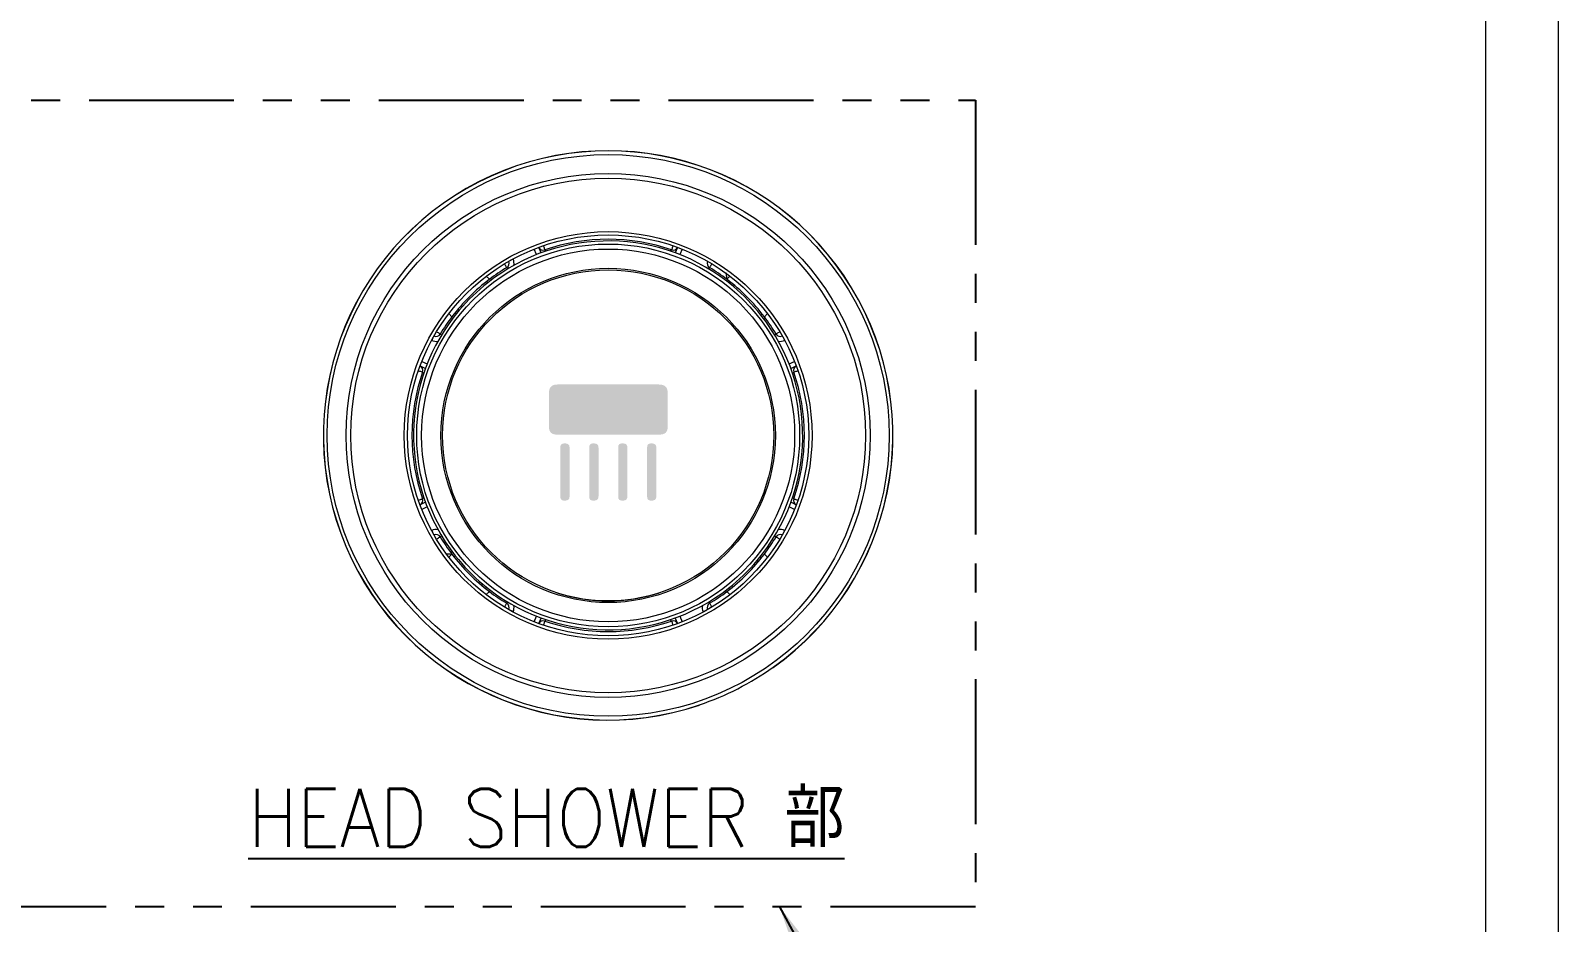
# Model space of a CAD drawing. Extents: x 3627 to 4221, y 1255 to 1675.
# Drawn here: x 3727.1 to 3819.4, y 1437.1 to 1491 of the extents above; entities that cross this region are included whole.
import ezdxf

# ---------------------------------------------------------------- set-up
doc = ezdxf.new("R2010")
doc.units = 0
doc.header["$LTSCALE"] = 7
doc.header["$MEASUREMENT"] = 0
doc.linetypes.add('PHANTOM', pattern=[2.5, 1.25, -0.25, 0.25, -0.25, 0.25, -0.25])
doc.layers.get('0').update_dxf_attribs({"color": 2, "linetype": 'CONTINUOUS'})
for name, color, linetype in [('D', 2, 'CONTINUOUS'), ('DWG', 7, 'CONTINUOUS'), ('레이어 1', 7, 'CONTINUOUS')]:
    doc.layers.add(name, color=color, linetype=linetype)
doc.styles.add('GHS', font='romans', dxfattribs={"bigfont": 'ghs'})
doc.dimstyles.new('STANDARD$7', dxfattribs={"dimtxt": 3.5, "dimasz": 3, "dimexe": 1, "dimexo": 1, "dimgap": 1, "dimtad": 1, "dimdec": 4, "dimzin": 0, "dimdsep": 46, "dimtxsty": 'GHS', "dimcen": 1, "dimclrd": 256, "dimclre": 256, "dimclrt": 2, "dimadec": 4, "dimazin": 0, "dimtfac": 1, "dimtdec": 4, "dimtmove": 2, "dimatfit": 2, "dimfxl": 0, "dimtolj": 1, "dimtzin": 0, "dimlwd": -1, "dimlwe": -1, "dimarcsym": 0})

msp = doc.modelspace()

# ---------------------------------------------------------------- hatches: boundary and pattern name
at = {"layer": '레이어 1'}
h = msp.add_hatch(color=2, dxfattribs=at)
h.dxf.hatch_style = 2
edge = h.paths.add_edge_path()
edge.add_spline(control_points=[(3764.604, 1462.616), (3764.604, 1462.616), (3764.604, 1462.616), (3764.604, 1462.616), (3764.802, 1462.616), (3764.901, 1462.681), (3764.901, 1462.879), (3764.901, 1463.868), (3764.901, 1464.824), (3764.901, 1465.812), (3764.901, 1466.01), (3764.802, 1466.076), (3764.604, 1466.076), (3764.604, 1466.076), (3764.604, 1466.076), (3764.604, 1466.076), (3764.604, 1466.076), (3764.604, 1462.616), (3764.604, 1462.616), (3764.604, 1462.616), (3764.604, 1462.616), (3764.604, 1462.616)], knot_values=[0, 0, 0, 0, 1, 1, 1, 2, 2, 2, 3, 3, 3, 4, 4, 4, 5, 5, 5, 6, 6, 6, 7, 7, 7, 7], degree=3, periodic=0)
edge = h.paths.add_edge_path()
edge.add_spline(control_points=[(3764.604, 1466.603), (3764.736, 1466.603), (3764.901, 1466.603), (3765.032, 1466.603), (3765.428, 1466.603), (3765.593, 1466.735), (3765.593, 1467.13), (3765.593, 1467.79), (3765.593, 1468.449), (3765.593, 1469.075), (3765.593, 1469.47), (3765.428, 1469.635), (3765.032, 1469.635), (3764.901, 1469.635), (3764.736, 1469.635), (3764.604, 1469.635), (3764.604, 1469.635), (3764.604, 1466.603), (3764.604, 1466.603)], knot_values=[0, 0, 0, 0, 1, 1, 1, 2, 2, 2, 3, 3, 3, 4, 4, 4, 5, 5, 5, 6, 6, 6, 6], degree=3, periodic=0)
edge = h.paths.add_edge_path()
edge.add_spline(control_points=[(3764.604, 1469.635), (3764.604, 1469.635), (3764.604, 1466.603), (3764.604, 1466.603), (3764.011, 1466.603), (3763.451, 1466.603), (3762.858, 1466.603), (3762.858, 1466.603), (3762.858, 1469.635), (3762.858, 1469.635), (3763.451, 1469.635), (3764.011, 1469.635), (3764.604, 1469.635), (3764.604, 1469.635), (3764.604, 1469.635), (3764.604, 1469.635)], knot_values=[0, 0, 0, 0, 1, 1, 1, 2, 2, 2, 3, 3, 3, 4, 4, 4, 5, 5, 5, 5], degree=3, periodic=0)
edge = h.paths.add_edge_path()
edge.add_spline(control_points=[(3764.604, 1466.076), (3764.604, 1466.076), (3764.604, 1462.616), (3764.604, 1462.616), (3764.406, 1462.616), (3764.34, 1462.681), (3764.34, 1462.879), (3764.34, 1463.868), (3764.34, 1464.824), (3764.34, 1465.812), (3764.34, 1466.01), (3764.406, 1466.076), (3764.604, 1466.076), (3764.604, 1466.076), (3764.604, 1466.076), (3764.604, 1466.076)], knot_values=[0, 0, 0, 0, 1, 1, 1, 2, 2, 2, 3, 3, 3, 4, 4, 4, 5, 5, 5, 5], degree=3, periodic=0)
edge = h.paths.add_edge_path()
edge.add_spline(control_points=[(3762.858, 1462.616), (3762.858, 1462.616), (3762.858, 1466.076), (3762.858, 1466.076), (3762.858, 1466.076), (3762.858, 1466.076), (3762.858, 1466.076), (3763.055, 1466.076), (3763.154, 1466.01), (3763.154, 1465.812), (3763.154, 1464.824), (3763.154, 1463.868), (3763.154, 1462.879), (3763.154, 1462.681), (3763.055, 1462.616), (3762.858, 1462.616), (3762.858, 1462.616), (3762.858, 1462.616), (3762.858, 1462.616)], knot_values=[0, 0, 0, 0, 1, 1, 1, 2, 2, 2, 3, 3, 3, 4, 4, 4, 5, 5, 5, 6, 6, 6, 6], degree=3, periodic=0)
edge = h.paths.add_edge_path()
edge.add_spline(control_points=[(3762.858, 1469.635), (3762.858, 1469.635), (3762.858, 1466.603), (3762.858, 1466.603), (3762.297, 1466.603), (3761.704, 1466.603), (3761.111, 1466.603), (3761.111, 1466.603), (3761.111, 1469.635), (3761.111, 1469.635), (3761.704, 1469.635), (3762.297, 1469.635), (3762.858, 1469.635), (3762.858, 1469.635), (3762.858, 1469.635), (3762.858, 1469.635)], knot_values=[0, 0, 0, 0, 1, 1, 1, 2, 2, 2, 3, 3, 3, 4, 4, 4, 5, 5, 5, 5], degree=3, periodic=0)
edge = h.paths.add_edge_path()
edge.add_spline(control_points=[(3762.858, 1466.076), (3762.858, 1466.076), (3762.858, 1462.616), (3762.858, 1462.616), (3762.66, 1462.616), (3762.594, 1462.681), (3762.594, 1462.879), (3762.594, 1463.868), (3762.594, 1464.824), (3762.594, 1465.812), (3762.594, 1466.01), (3762.66, 1466.076), (3762.858, 1466.076), (3762.858, 1466.076), (3762.858, 1466.076), (3762.858, 1466.076)], knot_values=[0, 0, 0, 0, 1, 1, 1, 2, 2, 2, 3, 3, 3, 4, 4, 4, 5, 5, 5, 5], degree=3, periodic=0)
edge = h.paths.add_edge_path()
edge.add_spline(control_points=[(3761.111, 1462.616), (3761.111, 1462.616), (3761.111, 1466.076), (3761.111, 1466.076), (3761.309, 1466.076), (3761.408, 1466.01), (3761.408, 1465.812), (3761.408, 1464.824), (3761.408, 1463.868), (3761.408, 1462.879), (3761.408, 1462.681), (3761.309, 1462.616), (3761.111, 1462.616)], knot_values=[0, 0, 0, 0, 1, 1, 1, 2, 2, 2, 3, 3, 3, 4, 4, 4, 4], degree=3, periodic=0)
edge = h.paths.add_edge_path()
edge.add_spline(control_points=[(3759.364, 1462.616), (3759.562, 1462.616), (3759.661, 1462.681), (3759.661, 1462.879), (3759.661, 1463.868), (3759.661, 1464.824), (3759.661, 1465.812), (3759.661, 1466.01), (3759.562, 1466.076), (3759.364, 1466.076), (3759.364, 1466.076), (3759.364, 1462.616), (3759.364, 1462.616), (3759.364, 1462.616), (3759.364, 1462.616), (3759.364, 1462.616)], knot_values=[0, 0, 0, 0, 1, 1, 1, 2, 2, 2, 3, 3, 3, 4, 4, 4, 5, 5, 5, 5], degree=3, periodic=0)
edge = h.paths.add_edge_path()
edge.add_spline(control_points=[(3761.111, 1469.635), (3761.111, 1469.635), (3761.111, 1466.603), (3761.111, 1466.603), (3760.551, 1466.603), (3759.958, 1466.603), (3759.364, 1466.603), (3759.364, 1466.603), (3759.364, 1469.635), (3759.364, 1469.635), (3759.958, 1469.635), (3760.551, 1469.635), (3761.111, 1469.635), (3761.111, 1469.635), (3761.111, 1469.635), (3761.111, 1469.635)], knot_values=[0, 0, 0, 0, 1, 1, 1, 2, 2, 2, 3, 3, 3, 4, 4, 4, 5, 5, 5, 5], degree=3, periodic=0)
edge = h.paths.add_edge_path()
edge.add_spline(control_points=[(3761.111, 1466.076), (3761.111, 1466.076), (3761.111, 1462.616), (3761.111, 1462.616), (3760.913, 1462.616), (3760.847, 1462.681), (3760.847, 1462.879), (3760.847, 1463.868), (3760.847, 1464.824), (3760.847, 1465.812), (3760.847, 1466.01), (3760.913, 1466.076), (3761.111, 1466.076), (3761.111, 1466.076), (3761.111, 1466.076), (3761.111, 1466.076)], knot_values=[0, 0, 0, 0, 1, 1, 1, 2, 2, 2, 3, 3, 3, 4, 4, 4, 5, 5, 5, 5], degree=3, periodic=0)
edge = h.paths.add_edge_path()
edge.add_spline(control_points=[(3759.101, 1465.812), (3759.101, 1464.824), (3759.101, 1463.868), (3759.101, 1462.879), (3759.101, 1462.681), (3759.166, 1462.616), (3759.364, 1462.616), (3759.364, 1462.616), (3759.364, 1466.076), (3759.364, 1466.076), (3759.166, 1466.076), (3759.101, 1466.01), (3759.101, 1465.812), (3759.101, 1465.812), (3759.101, 1465.812), (3759.101, 1465.812)], knot_values=[0, 0, 0, 0, 1, 1, 1, 2, 2, 2, 3, 3, 3, 4, 4, 4, 5, 5, 5, 5], degree=3, periodic=0)
edge = h.paths.add_edge_path()
edge.add_spline(control_points=[(3759.364, 1469.635), (3759.233, 1469.635), (3759.101, 1469.635), (3758.936, 1469.635), (3758.574, 1469.635), (3758.409, 1469.47), (3758.409, 1469.075), (3758.409, 1468.449), (3758.409, 1467.79), (3758.409, 1467.13), (3758.409, 1466.735), (3758.574, 1466.603), (3758.936, 1466.603), (3759.101, 1466.603), (3759.233, 1466.603), (3759.364, 1466.603), (3759.364, 1466.603), (3759.364, 1469.635), (3759.364, 1469.635)], knot_values=[0, 0, 0, 0, 1, 1, 1, 2, 2, 2, 3, 3, 3, 4, 4, 4, 5, 5, 5, 6, 6, 6, 6], degree=3, periodic=0)

# ---------------------------------------------------------------- linework, layer by layer
at = {"color": 7, "linetype": 'Continuous', "lineweight": 15}
for p, q in [((3814.981, 1512.929), (3814.981, 1422.723)), ((3819.381, 1422.821), (3819.381, 1512.919)), ((3757.948, 1477.59), (3757.794, 1477.92)), ((3766.185, 1477.92), (3766.031, 1477.59)), ((3754.818, 1475.99), (3754.63, 1476.178)), ((3754.887, 1476.042), (3754.957, 1475.97)), ((3769.348, 1476.178), (3769.16, 1475.99)), ((3769.319, 1475.74), (3769.391, 1475.81)), ((3752.367, 1473.915), (3752.555, 1473.728)), ((3752.805, 1473.886), (3752.735, 1473.958)), ((3771.475, 1473.658), (3771.403, 1473.588)), ((3771.423, 1473.728), (3771.611, 1473.915)), ((3750.626, 1470.752), (3750.956, 1470.598)), ((3773.022, 1470.598), (3773.353, 1470.752)), ((3750.956, 1462.515), (3750.626, 1462.361)), ((3773.353, 1462.361), (3773.022, 1462.515)), ((3752.555, 1459.385), (3752.367, 1459.197)), ((3752.503, 1459.454), (3752.576, 1459.525)), ((3771.173, 1459.227), (3771.243, 1459.155)), ((3771.611, 1459.197), (3771.423, 1459.385)), ((3754.66, 1457.373), (3754.587, 1457.302)), ((3754.63, 1456.935), (3754.818, 1457.123)), ((3769.091, 1457.07), (3769.021, 1457.143)), ((3769.16, 1457.123), (3769.348, 1456.935)), ((3757.794, 1455.193), (3757.948, 1455.523)), ((3766.031, 1455.523), (3766.185, 1455.193)), ((3771.96, 1452.551), (3771.958, 1452.555)), ((3771.96, 1452.551), (3771.963, 1452.544)), ((3767.506, 1450.278), (3767.508, 1450.274)), ((3767.512, 1450.267), (3767.508, 1450.274))]:
    msp.add_line(p, q, dxfattribs=at)
at = {"color": 8, "linetype": 'Continuous', "lineweight": 15}
for p, q in [((3757.667, 1477.482), (3757.513, 1477.812)), ((3758.19, 1477.781), (3758.232, 1477.69)), ((3765.746, 1477.69), (3765.789, 1477.781)), ((3766.466, 1477.812), (3766.312, 1477.482)), ((3756.244, 1477.221), (3756.249, 1477.209)), ((3754.718, 1475.786), (3754.648, 1475.858)), ((3769.624, 1475.619), (3769.552, 1475.549)), ((3752.927, 1474.192), (3752.997, 1474.119)), ((3771.219, 1473.828), (3771.291, 1473.898)), ((3751.337, 1472.296), (3751.325, 1472.302)), ((3772.653, 1472.302), (3772.642, 1472.296)), ((3750.733, 1471.033), (3751.063, 1470.879)), ((3772.915, 1470.879), (3773.245, 1471.033)), ((3750.856, 1470.314), (3750.765, 1470.356)), ((3773.214, 1470.356), (3773.122, 1470.314)), ((3750.765, 1462.757), (3750.856, 1462.799)), ((3773.122, 1462.799), (3773.214, 1462.757)), ((3751.063, 1462.234), (3750.733, 1462.08)), ((3773.245, 1462.08), (3772.915, 1462.234)), ((3751.325, 1460.811), (3751.337, 1460.817)), ((3772.642, 1460.817), (3772.653, 1460.811)), ((3752.759, 1459.285), (3752.687, 1459.215)), ((3771.052, 1458.921), (3770.982, 1458.993)), ((3754.354, 1457.494), (3754.426, 1457.564)), ((3769.261, 1457.327), (3769.331, 1457.254)), ((3756.249, 1455.904), (3756.244, 1455.892)), ((3757.513, 1455.301), (3757.667, 1455.63)), ((3758.232, 1455.423), (3758.19, 1455.332)), ((3765.789, 1455.332), (3765.746, 1455.423)), ((3766.312, 1455.63), (3766.466, 1455.301)), ((3767.734, 1455.892), (3767.729, 1455.904))]:
    msp.add_line(p, q, dxfattribs=at)
at = {"color": 8, "linetype": 'Continuous', "lineweight": 15, "flags": 128}
for points in [[(3758.074, 1478.02), (3758.081, 1477.999), (3758.099, 1477.946), (3758.116, 1477.897), (3758.131, 1477.854), (3758.143, 1477.818), (3758.152, 1477.792), (3758.157, 1477.776), (3758.159, 1477.77)], [(3765.904, 1478.02), (3765.897, 1477.999), (3765.879, 1477.946), (3765.862, 1477.897), (3765.848, 1477.854), (3765.836, 1477.818), (3765.827, 1477.792), (3765.821, 1477.776), (3765.819, 1477.77)], [(3755.725, 1476.924), (3755.736, 1476.905), (3755.765, 1476.857), (3755.792, 1476.813), (3755.815, 1476.774), (3755.835, 1476.742), (3755.849, 1476.718), (3755.858, 1476.704), (3755.861, 1476.699)], [(3755.861, 1476.699), (3755.864, 1476.694), (3755.873, 1476.679), (3755.887, 1476.655), (3755.906, 1476.623), (3755.913, 1476.613)], [(3756.073, 1477.127), (3756.098, 1477.139), (3756.145, 1477.161), (3756.196, 1477.184), (3756.249, 1477.209)], [(3768.118, 1476.699), (3768.115, 1476.694), (3768.106, 1476.679), (3768.091, 1476.655), (3768.072, 1476.623), (3768.066, 1476.613)], [(3768.118, 1476.699), (3768.121, 1476.704), (3768.129, 1476.718), (3768.144, 1476.742), (3768.163, 1476.774), (3768.187, 1476.813), (3768.213, 1476.857), (3768.242, 1476.905), (3768.254, 1476.924)], [(3751.847, 1472.685), (3751.842, 1472.688), (3751.827, 1472.697), (3751.804, 1472.711), (3751.772, 1472.73), (3751.733, 1472.754), (3751.688, 1472.781), (3751.64, 1472.81), (3751.622, 1472.821)], [(3772.357, 1472.821), (3772.338, 1472.81), (3772.29, 1472.781), (3772.246, 1472.754), (3772.207, 1472.73), (3772.175, 1472.711), (3772.151, 1472.697), (3772.136, 1472.688), (3772.131, 1472.685)], [(3751.419, 1472.473), (3751.407, 1472.447), (3751.385, 1472.4), (3751.361, 1472.349), (3751.337, 1472.296)], [(3751.847, 1472.685), (3751.852, 1472.682), (3751.866, 1472.673), (3751.89, 1472.659), (3751.922, 1472.639), (3751.933, 1472.633)], [(3772.131, 1472.685), (3772.127, 1472.682), (3772.112, 1472.673), (3772.088, 1472.659), (3772.056, 1472.639), (3772.046, 1472.633)], [(3772.559, 1472.473), (3772.571, 1472.447), (3772.593, 1472.4), (3772.617, 1472.349), (3772.642, 1472.296)], [(3750.526, 1470.472), (3750.547, 1470.465), (3750.6, 1470.446), (3750.649, 1470.43), (3750.692, 1470.415), (3750.727, 1470.403), (3750.754, 1470.394), (3750.77, 1470.388), (3750.775, 1470.387)], [(3773.203, 1470.387), (3773.209, 1470.388), (3773.225, 1470.394), (3773.251, 1470.403), (3773.286, 1470.415), (3773.329, 1470.43), (3773.378, 1470.446), (3773.432, 1470.465), (3773.452, 1470.472)], [(3750.526, 1462.641), (3750.547, 1462.648), (3750.6, 1462.666), (3750.649, 1462.683), (3750.692, 1462.698), (3750.727, 1462.71), (3750.754, 1462.719), (3750.77, 1462.724), (3750.775, 1462.726)], [(3773.203, 1462.726), (3773.209, 1462.724), (3773.225, 1462.719), (3773.251, 1462.71), (3773.286, 1462.698), (3773.329, 1462.683), (3773.378, 1462.666), (3773.432, 1462.648), (3773.452, 1462.641)], [(3751.337, 1460.817), (3751.361, 1460.764), (3751.385, 1460.713), (3751.407, 1460.666), (3751.419, 1460.64)], [(3772.642, 1460.817), (3772.617, 1460.764), (3772.593, 1460.713), (3772.571, 1460.666), (3772.559, 1460.64)], [(3751.622, 1460.292), (3751.64, 1460.303), (3751.688, 1460.332), (3751.733, 1460.359), (3751.772, 1460.383), (3751.804, 1460.402), (3751.827, 1460.416), (3751.842, 1460.425), (3751.847, 1460.428)], [(3751.933, 1460.48), (3751.922, 1460.473), (3751.89, 1460.454), (3751.866, 1460.44), (3751.852, 1460.431), (3751.847, 1460.428)], [(3772.046, 1460.48), (3772.056, 1460.473), (3772.088, 1460.454), (3772.112, 1460.44), (3772.127, 1460.431), (3772.131, 1460.428)], [(3772.131, 1460.428), (3772.136, 1460.425), (3772.151, 1460.416), (3772.175, 1460.402), (3772.207, 1460.383), (3772.246, 1460.359), (3772.29, 1460.332), (3772.338, 1460.303), (3772.357, 1460.292)], [(3755.861, 1456.414), (3755.858, 1456.409), (3755.849, 1456.395), (3755.835, 1456.371), (3755.815, 1456.339), (3755.792, 1456.3), (3755.765, 1456.256), (3755.736, 1456.207), (3755.725, 1456.189)], [(3755.913, 1456.5), (3755.906, 1456.489), (3755.887, 1456.457), (3755.873, 1456.434), (3755.864, 1456.419), (3755.861, 1456.414)], [(3768.066, 1456.5), (3768.072, 1456.489), (3768.091, 1456.457), (3768.106, 1456.434), (3768.115, 1456.419), (3768.118, 1456.414)], [(3768.254, 1456.189), (3768.242, 1456.207), (3768.213, 1456.256), (3768.187, 1456.3), (3768.163, 1456.339), (3768.144, 1456.371), (3768.129, 1456.395), (3768.121, 1456.409), (3768.118, 1456.414)], [(3756.249, 1455.904), (3756.196, 1455.929), (3756.145, 1455.952), (3756.098, 1455.974), (3756.073, 1455.986)], [(3758.159, 1455.342), (3758.157, 1455.337), (3758.152, 1455.321), (3758.143, 1455.295), (3758.131, 1455.259), (3758.116, 1455.216), (3758.099, 1455.167), (3758.081, 1455.114), (3758.074, 1455.093)], [(3765.819, 1455.342), (3765.821, 1455.337), (3765.827, 1455.321), (3765.836, 1455.295), (3765.848, 1455.259), (3765.862, 1455.216), (3765.879, 1455.167), (3765.897, 1455.114), (3765.904, 1455.093)], [(3767.729, 1455.904), (3767.782, 1455.929), (3767.833, 1455.952), (3767.88, 1455.974), (3767.906, 1455.986)]]:
    msp.add_lwpolyline(points, dxfattribs=at)
at = {"color": 7, "linetype": 'Continuous', "lineweight": 15}
for radius in [16.971, 15.827, 15.548, 12.313, 12.113, 11.563, 11.263, 10.1, 10.001]:
    msp.add_circle((3761.989, 1466.556), radius, dxfattribs=at)
for centre, radius, start, end in [((3761.989, 1466.556), 17.2, 305.44261, 288.72765), ((3761.989, 1466.556), 17.192, 305.44636, 288.72389), ((3761.989, 1466.556), 11.75, 49.93488, 128.23208), ((3761.989, 1466.556), 11.85, 71.14217, 108.85783), ((3758.062, 1478.054), 0.3, 206.57668, 288.85783), ((3765.916, 1478.054), 0.3, 251.14217, 333.42332), ((3761.989, 1466.556), 11.85, 121.14217, 127.24016), ((3755.706, 1476.955), 0.3, 301.14217, 23.42332), ((3768.273, 1476.955), 0.3, 156.57668, 238.85783), ((3761.989, 1466.556), 11.85, 52.75984, 58.85783), ((3761.989, 1466.556), 11.85, 127.24016, 142.75984), ((3761.989, 1466.556), 11.75, 128.23208, 139.93488), ((3761.989, 1466.556), 11.85, 37.24016, 52.75984), ((3761.989, 1466.556), 11.75, 38.23208, 49.93488), ((3761.989, 1466.556), 11.75, 139.93488, 218.23208), ((3761.989, 1466.556), 11.85, 142.75984, 148.85783), ((3761.989, 1466.556), 11.75, 319.93488, 38.23208), ((3761.989, 1466.556), 11.85, 31.14217, 37.24016), ((3751.59, 1472.84), 0.3, 246.57668, 328.85783), ((3772.388, 1472.84), 0.3, 211.14217, 293.42332), ((3761.989, 1466.556), 11.85, 161.14217, 198.85783), ((3750.491, 1470.484), 0.3, 341.14217, 63.42332), ((3773.487, 1470.484), 0.3, 116.57668, 198.85783), ((3761.989, 1466.556), 11.85, 341.14217, 18.85783), ((3750.491, 1462.629), 0.3, 296.57668, 18.85783), ((3773.487, 1462.629), 0.3, 161.14217, 243.42332), ((3751.59, 1460.273), 0.3, 31.14217, 113.42332), ((3761.989, 1466.556), 11.85, 211.14217, 217.24016), ((3761.989, 1466.556), 11.85, 322.75984, 328.85783), ((3772.388, 1460.273), 0.3, 66.57668, 148.85783), ((3761.989, 1466.556), 11.85, 217.24016, 232.75984), ((3761.989, 1466.556), 11.75, 218.23208, 229.93488), ((3761.989, 1466.556), 11.85, 307.24016, 322.75984), ((3761.989, 1466.556), 11.75, 308.23208, 319.93488), ((3761.989, 1466.556), 11.75, 229.93488, 308.23208), ((3761.989, 1466.556), 11.85, 232.75984, 238.85783), ((3761.989, 1466.556), 11.85, 301.14217, 307.24016), ((3755.706, 1456.157), 0.3, 336.57668, 58.85783), ((3761.989, 1466.556), 10, 252.25084, 287.74916), ((3768.273, 1456.157), 0.3, 121.14217, 203.42332), ((3758.062, 1455.059), 0.3, 71.14217, 153.42332), ((3761.989, 1466.556), 11.85, 251.14217, 288.85783), ((3765.916, 1455.059), 0.3, 26.57668, 108.85783), ((3761.989, 1466.556), 17.188, 288.72155, 305.4487)]:
    msp.add_arc(centre, radius, start, end, dxfattribs=at)
at = {"color": 8, "linetype": 'Continuous', "lineweight": 15}
for centre, start, end in [((3755.706, 1476.955), 348.26851, 25), ((3751.59, 1472.84), 245, 281.73149), ((3772.388, 1472.84), 258.26851, 295), ((3751.59, 1460.273), 78.26851, 115), ((3772.388, 1460.273), 65, 101.73149), ((3755.706, 1456.157), 335, 11.73149), ((3768.273, 1456.157), 168.26851, 205)]:
    msp.add_arc(centre, 0.6, start, end, dxfattribs=at)
at = {"color": 7, "linetype": 'Continuous', "lineweight": 15}
for points, knots in [([(3769.16, 1475.99), (3769.16, 1475.993), (3769.16, 1475.999), (3769.156, 1476.049), (3769.15, 1476.135), (3769.142, 1476.253), (3769.135, 1476.343), (3769.131, 1476.384), (3769.131, 1476.386)], [0, 0, 0, 0, 0.151813, 0.30304, 0.507137, 0.773095, 0.99363, 1, 1, 1, 1]), ([(3752.16, 1459.414), (3752.161, 1459.414), (3752.202, 1459.411), (3752.292, 1459.404), (3752.411, 1459.395), (3752.497, 1459.389), (3752.546, 1459.386), (3752.552, 1459.386), (3752.555, 1459.385)], [0, 0, 0, 0, 0.00637, 0.226907, 0.492863, 0.696961, 0.848187, 1, 1, 1, 1])]:
    msp.add_open_spline(points, degree=3, knots=knots, dxfattribs=at)
at = {"layer": 'D', "linetype": 'PHANTOM'}
msp.add_lwpolyline([(3678.139, 1486.821), (3784.167, 1486.821), (3784.167, 1438.082), (3678.139, 1438.082)], close=True, dxfattribs=at)

# ---------------------------------------------------------------- texts
at = {"layer": 'DWG', "style": 'GHS', "width": 0.9}
msp.add_text('%%UHEAD SHOWER 部', height=3.5, dxfattribs=at).set_placement((3740.248, 1441.696))

# ---------------------------------------------------------------- leaders
at = {"layer": 'D'}
msp.add_leader([(3772.337, 1438.082), (3798.869, 1389.413)], dimstyle='STANDARD$7', override={"dimasz": 3.5, "dimexe": 2, "dimtad": 0, "dimzin": 8, "dimcen": 5, "dimclrt": 256, "dimazin": 2, "dimtp": 0.1, "dimtm": 1e-09, "dimtix": 1}, dxfattribs=at)

doc.saveas('drawing.dxf')
